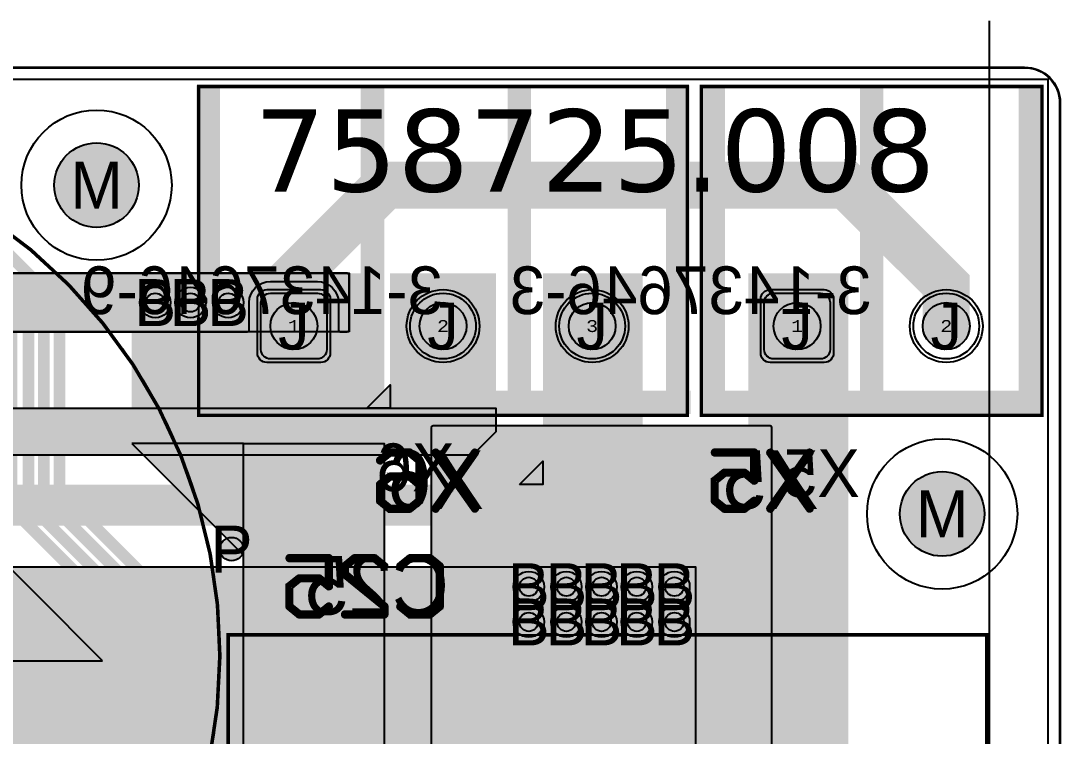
# Model space of a CAD drawing. Extents: x -18 to 179, y -60 to 172.
# Drawn here: x 110.78 to 155.03, y 141.53 to 172 of the extents above; entities that cross this region are included whole.
import ezdxf
from ezdxf.enums import TextEntityAlignment as Align

# ---------------------------------------------------------------- set-up
doc = ezdxf.new("R2010")
doc.units = 0
doc.header["$MEASUREMENT"] = 0
for name, color, linetype in [('ASSEMBLY_OUTLINES_BTM', 191, 'CONTINUOUS'), ('ASSEMBLY_OUTLINES_TOP', 102, 'CONTINUOUS'), ('ASSEMBLY_PART_NUMBERS_BTM', 191, 'CONTINUOUS'), ('ASSEMBLY_REF_DES_BTM', 191, 'CONTINUOUS'), ('BOARD_OUTLINE', 10, 'CONTINUOUS'), ('DRILL_DRAWING', 21, 'CONTINUOUS'), ('ETCHED_TEXT_LAYER_TOP', 150, 'CONTINUOUS'), ('GENERATED_SILKSCREEN_BTM', 255, 'CONTINUOUS'), ('MANUFACTURING_OUTLINES', 10, 'CONTINUOUS'), ('MOUNTING_HOLE_PADS_LAYER14', 150, 'CONTINUOUS'), ('MOUNTING_HOLE_PADS_LAYER15', 230, 'CONTINUOUS'), ('MOUNTING_HOLES_LAYER_BOT17', 42, 'CONTINUOUS'), ('MOUNTING_HOLES_LAYER_TOP', 42, 'CONTINUOUS'), ('PART_HOLES_LAYER_BOTTOM', 30, 'CONTINUOUS'), ('PART_HOLES_LAYER_TOP', 30, 'CONTINUOUS'), ('PART_PADS_LAYER_BOTTOM', 230, 'CONTINUOUS'), ('PART_PADS_LAYER_TOP', 150, 'CONTINUOUS'), ('PIN_NUMBERS_BTM', 8, 'CONTINUOUS'), ('PIN_NUMBERS_TOP', 8, 'CONTINUOUS'), ('PLACEMENT_OUTLINES_BTM', 222, 'CONTINUOUS'), ('PLANE_DATA_LAYER_BOTTOM', 230, 'CONTINUOUS'), ('PLANE_DATA_LAYER_TOP', 150, 'CONTINUOUS'), ('PLANE_SHAPES_LAYER_BOTTOM', 230, 'CONTINUOUS'), ('PLANE_SHAPES_LAYER_TOP', 150, 'CONTINUOUS'), ('ROUTE_BORDER', 151, 'CONTINUOUS'), ('SILKSCREEN_OUTLINES_BTM', 211, 'CONTINUOUS'), ('SILKSCREEN_REF_DES_BTM', 211, 'CONTINUOUS'), ('SOLDERMASK_PADS_BTM', 102, 'CONTINUOUS'), ('SOLDERMASK_PADS_TOP', 102, 'CONTINUOUS'), ('TRACES_LAYER_BOTTOM', 230, 'CONTINUOUS'), ('VIA_HOLES_LAYER_BOTTOM', 30, 'CONTINUOUS'), ('VIA_HOLES_LAYER_TOP', 30, 'CONTINUOUS'), ('VIA_PADS_LAYER_BOTTOM', 230, 'CONTINUOUS'), ('VIA_PADS_LAYER_TOP', 150, 'CONTINUOUS')]:
    doc.layers.add(name, color=color, linetype=linetype)
doc.styles.add('COURIER_NEW', font='COUR.TTF')
doc.styles.add('VERDANA', font='verdana.TTF')
doc.styles.add('VERIBEST_GERBER_0', font='txt')

msp = doc.modelspace()

# ---------------------------------------------------------------- hatches: boundary and pattern name
at = {"layer": 'MOUNTING_HOLES_LAYER_BOT17'}
h = msp.add_hatch(color=256, dxfattribs=at)
edge = h.paths.add_edge_path()
edge.add_arc((114, 165), 1.8, 0, 360)
h = msp.add_hatch(color=256, dxfattribs=at)
edge = h.paths.add_edge_path()
edge.add_arc((150, 151), 1.8, 0, 360)
h = msp.add_hatch(color=256, dxfattribs=at)
edge = h.paths.add_edge_path()
edge.add_arc((119.75, 149.5), 0.5, 0, 360)
at = {"layer": 'MOUNTING_HOLES_LAYER_TOP'}
h = msp.add_hatch(color=256, dxfattribs=at)
edge = h.paths.add_edge_path()
edge.add_arc((114, 165), 1.8, 0, 360)
h = msp.add_hatch(color=256, dxfattribs=at)
edge = h.paths.add_edge_path()
edge.add_arc((150, 151), 1.8, 0, 360)
h = msp.add_hatch(color=256, dxfattribs=at)
edge = h.paths.add_edge_path()
edge.add_arc((119.75, 149.5), 0.5, 0, 360)
at = {"layer": 'PART_HOLES_LAYER_BOTTOM'}
h = msp.add_hatch(color=256, dxfattribs=at)
edge = h.paths.add_edge_path()
edge.add_arc((122.4, 159), 1, 0, 360)
h = msp.add_hatch(color=256, dxfattribs=at)
edge = h.paths.add_edge_path()
edge.add_arc((128.75, 159), 1, 0, 360)
h = msp.add_hatch(color=256, dxfattribs=at)
edge = h.paths.add_edge_path()
edge.add_arc((135.1, 159), 1, 0, 360)
h = msp.add_hatch(color=256, dxfattribs=at)
edge = h.paths.add_edge_path()
edge.add_arc((143.825, 159), 1, 0, 360)
h = msp.add_hatch(color=256, dxfattribs=at)
edge = h.paths.add_edge_path()
edge.add_arc((150.175, 159), 1, 0, 360)
at = {"layer": 'PART_HOLES_LAYER_TOP'}
h = msp.add_hatch(color=256, dxfattribs=at)
edge = h.paths.add_edge_path()
edge.add_arc((122.4, 159), 1, 0, 360)
h = msp.add_hatch(color=256, dxfattribs=at)
edge = h.paths.add_edge_path()
edge.add_arc((128.75, 159), 1, 0, 360)
h = msp.add_hatch(color=256, dxfattribs=at)
edge = h.paths.add_edge_path()
edge.add_arc((135.1, 159), 1, 0, 360)
h = msp.add_hatch(color=256, dxfattribs=at)
edge = h.paths.add_edge_path()
edge.add_arc((143.825, 159), 1, 0, 360)
h = msp.add_hatch(color=256, dxfattribs=at)
edge = h.paths.add_edge_path()
edge.add_arc((150.175, 159), 1, 0, 360)
at = {"layer": 'PLANE_DATA_LAYER_BOTTOM'}
h = msp.add_hatch(color=256, dxfattribs=at)
h.paths.add_polyline_path([(114.250002, 144.718436), (114.25, 122.5762, -0.414213562), (114.1738, 122.5), (113.000004, 122.5, 0.207684346), (112.999998, 122.499998), (112.000002, 121.500002), (112, 121.499996), (112, 120.500004), (112.000003, 120.499999), (112.999998, 119.500002, 0.207684346), (113.000004, 119.5), (114.1738, 119.5, -0.414213562), (114.25, 119.4238), (114.25, 113.0762, -0.414213562), (114.1738, 113), (108.53156, 113.000002, -0.198913366), (108.477678, 113.02232), (108.02232, 113.477678, -0.198909956), (108.000002, 113.531559), (108.000002, 113.53156), (108, 127.749996), (107.999997, 127.750001), (105.750002, 129.999998, 0.207684346), (105.749996, 130), (83.8262, 130, -0.414213562), (83.75, 130.0762), (83.75, 161.499996), (83.749997, 161.500001), (82.000002, 163.249998, 0.207684346), (81.999996, 163.25), (70.500004, 163.25, 0.207684346), (70.499998, 163.249998), (64.250002, 157.000002), (64.25, 156.999996), (64.25, 119.5762, -0.414213562), (64.1738, 119.5), (47.3262, 119.5, -0.414213562), (47.25, 119.5762), (47.25, 138.6738, -0.414213562), (47.3262, 138.75), (54.499996, 138.75, 0.207684346), (54.500002, 138.750002), (57.499998, 141.749998), (57.5, 141.750004), (57.5, 147.749996), (57.499997, 147.750001), (54.000002, 151.249998, 0.207684346), (53.999996, 151.25), (47.0762, 151.25, -0.414213562), (47, 151.3262), (47, 163.6738, -0.414213562), (47.0762, 163.75), (62.499996, 163.75, 0.207684346), (62.500002, 163.750002), (64.227679, 165.477682, -0.198913366), (64.281561, 165.5), (101.968438, 165.5, -0.198913366), (102.02232, 165.477682), (108.47768, 159.022322, -0.198909956), (108.499998, 158.968441), (108.499998, 158.96844), (108.5, 150.500004), (108.500003, 150.499999), (114.227684, 144.772318, -0.198909956), (114.250002, 144.718437)], flags=0)
h.paths.add_polyline_path([(102.999998, 142.499998), (103, 142.500004), (103, 148.499996), (102.999997, 148.500001), (100.250002, 151.249998, 0.207684346), (100.249996, 151.25), (94.000004, 151.25, 0.207684346), (93.999998, 151.249998), (91.000002, 148.250002), (91, 148.249996), (91, 142.250004), (91.000003, 142.249999), (93.749998, 139.500002, 0.207684346), (93.750004, 139.5), (99.999996, 139.5, 0.207684346), (100.000002, 139.500002)], flags=0)
h = msp.add_hatch(color=256, dxfattribs=at)
h.paths.add_polyline_path([(126.25, 115.3262, -0.414213562), (126.1738, 115.25), (121.78156, 115.250002, -0.198913366), (121.727678, 115.27232), (120.27232, 116.727678, -0.198909956), (120.250002, 116.781559), (120.250002, 116.78156), (120.25, 148.591045, -0.256888732), (120.285402, 148.655403, 0.991599377), (119.228922, 150.353509, -0.346304309), (119.135334, 150.364664), (115.52232, 153.977678, -0.198909956), (115.500002, 154.031559), (115.500002, 154.03156), (115.5, 161.1738, -0.414213562), (115.5762, 161.25), (126.1738, 161.25, -0.414213562), (126.25, 161.1738)], flags=0)
h.paths.add_polyline_path([(123.4, 157.1, 0.414213562), (124.3, 158), (124.3, 160, 0.414213562), (123.4, 160.9), (121.4, 160.9, 0.414213562), (120.5, 160), (120.5, 158, 0.414213562), (121.4, 157.1)], flags=0)
h.paths.add_polyline_path([(123.31043, 116.586258, 0.716399399), (126, 117.499999), (126, 117.500001, 0.716399399), (123.31043, 118.413742, -0.492832038), (123.18957, 118.413742, 0.716399399), (120.5, 117.500001), (120.5, 117.499999, 0.716399399), (123.18957, 116.586258, -0.492832038)], flags=0)
h.paths.add_polyline_path([(123.31043, 135.836258, 0.716399399), (126, 136.749999), (126, 136.750001, 0.716399399), (123.31043, 137.663742, -0.492832038), (123.18957, 137.663742, 0.716399399), (120.5, 136.750001), (120.5, 136.749999, 0.716399399), (123.18957, 135.836258, -0.492832038)], flags=0)
for points in [[(122.4, 160), (122.4, 160.9762)], [(121.4, 159), (120.4238, 159)], [(123.4, 159), (124.3762, 159)], [(122.4, 158), (122.4, 157.0238)]]:
    msp.add_hatch(color=256, dxfattribs=at).paths.add_polyline_path(points, is_closed=False, flags=0)
msp.add_hatch(color=256, dxfattribs=at).paths.add_polyline_path([(142.75, 154.6738, 0.414213562), (142.6738, 154.75), (128.3262, 154.75, 0.414213562), (128.25, 154.6738), (128.250002, 107.53156), (128.250002, 107.531559, 0.198909956), (128.27232, 107.477678), (141.727678, 94.02232, 0.198913366), (141.78156, 94.000002), (142.6738, 94, 0.414213562), (142.75, 94.0762)], flags=0)
at = {"layer": 'PLANE_DATA_LAYER_TOP'}
h = msp.add_hatch(color=256, dxfattribs=at)
h.paths.add_polyline_path([(137.25, 150.5762, -0.414213562), (137.1738, 150.5), (74.750004, 150.5, 0.207684346), (74.749998, 150.499998), (72.500002, 148.250002), (72.5, 148.249996), (72.499998, 131.78156), (72.499998, 131.781559, -0.198909956), (72.47768, 131.727678), (71.772322, 131.02232, -0.198913366), (71.71844, 131.000002), (48.750004, 131, 0.207684346), (48.749998, 130.999998), (46.750002, 129.000002), (46.75, 128.999996), (46.749998, 122.531561), (46.749998, 122.53156, -0.198909956), (46.72768, 122.477679), (45.022322, 120.77232, -0.198913366), (44.96844, 120.750002), (33.750004, 120.75, 0.207684346), (33.749998, 120.749998), (23.522321, 110.522318, -0.198913366), (23.468439, 110.5), (23.195727, 110.5, -0.420555122), (23.119545, 110.577846, 0.005400729), (23.12, 110.619968), (23.12, 110.62, 1), (19.22, 110.62), (19.22, 110.61997, 0.005400729), (19.220455, 110.577848, -0.420593724), (19.144273, 110.500002), (18.28156, 110.500002, -0.198913366), (18.227678, 110.52232), (15.52232, 113.227678, -0.198909956), (15.500002, 113.281559), (15.500002, 116.468441, -0.198909956), (15.52232, 116.522322), (15.727678, 116.72768, -0.198913366), (15.78156, 116.749998), (24.499996, 116.75, 0.207684346), (24.500002, 116.750002), (32.477679, 124.727682, -0.198913366), (32.531561, 124.75), (42.499996, 124.75, 0.207684346), (42.500002, 124.750002), (43.499998, 125.749998), (43.5, 125.750004), (43.500002, 132.46844), (43.500002, 132.468441, -0.198909956), (43.52232, 132.522322), (44.977678, 133.97768, -0.198913366), (45.03156, 133.999998), (66.499996, 134, 0.207684346), (66.500002, 134.000002), (68.749998, 136.249998), (68.75, 136.250004), (68.75, 152.1738, -0.414213562), (68.8262, 152.25), (131.999996, 152.25, 0.207684346), (132.000002, 152.250002), (132.999998, 153.249998), (133, 153.250004), (133, 161.1738, -0.414213562), (133.0762, 161.25), (137.1738, 161.25, -0.414213562), (137.25, 161.1738)], flags=0)
h.paths.add_polyline_path([(15.7, 115, -1), (18.8, 115, -1)], flags=0)
h.paths.add_polyline_path([(69.75, 132.54, -1), (72.25, 132.54, -1)], flags=0)
h.paths.add_polyline_path([(133.2, 159, -1), (137, 159, -1)], flags=0)
h = msp.add_hatch(color=256, dxfattribs=at)
h.paths.add_polyline_path([(131, 161.1738), (130.999998, 154.53156), (130.999998, 154.531559, -0.198909956), (130.97768, 154.477678), (130.022322, 153.52232, -0.198913366), (129.96844, 153.500002), (68.8262, 153.5, -0.414213562), (68.75, 153.5762), (68.750002, 158.21844), (68.750002, 158.218441, -0.198909956), (68.77232, 158.272322), (69.477678, 158.97768, -0.198913366), (69.53156, 158.999998), (69.75, 158.999998), (73.6738, 159, -0.414213562), (73.75, 158.9238), (73.75, 157.250004), (73.750003, 157.249999), (75.499998, 155.500002, 0.207684346), (75.500004, 155.5), (125.499996, 155.5, 0.207684346), (125.500002, 155.500002), (126.499998, 156.499998), (126.5, 156.500004), (126.5, 161.1738, -0.414213562), (126.5762, 161.25), (130.9238, 161.25, -0.414213562)], flags=0)
h.paths.add_polyline_path([(69.75, 157.46, -1), (72.25, 157.46, -1)], flags=0)
h.paths.add_polyline_path([(126.85, 159, -1), (130.65, 159, -1)], flags=0)
msp.add_hatch(color=256, dxfattribs=at).paths.add_polyline_path([(124.75, 161.1738, 0.414213562), (124.6738, 161.25), (77.03156, 161.249998, 0.198913366), (76.977678, 161.22768), (75.02232, 159.272322, 0.198909956), (75.000002, 159.218441), (75.000002, 159.21844), (75.000002, 157.78156), (75.000002, 157.781559, 0.198909956), (75.02232, 157.727678), (75.370179, 157.379819, 0.668181994), (75.500261, 157.4337), (75.500261, 157.433701, 0.004960215), (75.500246, 157.435213, -0.004957966), (75.5, 157.460001, -0.9999996), (78, 157.46, -0.073531548), (77.946511, 157.098252, 0.073531321), (77.94325, 157.0762, 0.414213562), (78.01945, 157), (78.218439, 157, 0.198913366), (78.272321, 157.022318), (79.999998, 158.749998, -0.207684346), (80.000004, 158.75), (120.4238, 158.75, 0.414213562), (120.5, 158.8262), (120.5, 160, -0.414213562), (121.4, 160.9), (123.4, 160.9, -0.414213562), (124.3, 160), (124.3, 158.8262, 0.414213562), (124.3762, 158.75), (124.6738, 158.75, 0.414213562), (124.75, 158.8262)], flags=0)
h = msp.add_hatch(color=256, dxfattribs=at)
h.paths.add_polyline_path([(146.000002, 140.281564, -0.198909956), (145.977684, 140.227683), (144.750002, 139.000002), (144.75, 138.999996), (144.750002, 123.531565), (144.750002, 123.531564, -0.198909956), (144.727684, 123.477683), (142.772322, 121.52232, -0.198913366), (142.71844, 121.500002), (121.750004, 121.5, 0.207684346), (121.749998, 121.499998), (119.750002, 119.500002), (119.75, 119.499996), (119.75, 116.750004), (119.750003, 116.749999), (122.72768, 113.772322, -0.198909956), (122.749998, 113.718441), (122.749998, 113.71844), (122.75, 106.500004), (122.750003, 106.499999), (126.227684, 103.022318, -0.198909956), (126.250002, 102.968437), (126.250002, 102.968436), (126.249998, 77.78156), (126.249998, 77.781559, -0.198909956), (126.22768, 77.727678), (125.522322, 77.02232, -0.198913366), (125.46844, 77.000002), (120.28156, 77.000002, -0.198913366), (120.227678, 77.02232), (119.52232, 77.727678, -0.198909956), (119.500002, 77.781559), (119.500002, 77.78156), (119.5, 96.499996), (119.499997, 96.500001), (116.750002, 99.249998, 0.207684346), (116.749996, 99.25), (108.000004, 99.25, 0.207684346), (107.999998, 99.249998), (105.500002, 96.750002), (105.5, 96.749996), (105.499998, 94.03156), (105.499998, 94.031559, -0.198909956), (105.47768, 93.977678), (105.272322, 93.77232, -0.198913366), (105.21844, 93.750002), (101.28156, 93.750002, -0.198913366), (101.227678, 93.77232), (101.02232, 93.977678, -0.198909956), (101.000002, 94.031559), (101.000002, 94.03156), (101, 96.749996), (100.999997, 96.750001), (98.500002, 99.249998, 0.207684346), (98.499996, 99.25), (94.000004, 99.25, 0.207684346), (93.999998, 99.249998), (91.750002, 97.000002), (91.75, 96.999996), (91.749998, 94.03156), (91.749998, 94.031559, -0.198909956), (91.72768, 93.977678), (91.522322, 93.77232, -0.198913366), (91.46844, 93.750002), (88.03156, 93.750002, -0.198913366), (87.977678, 93.77232), (87.77232, 93.977678, -0.198909956), (87.750002, 94.031559), (87.750002, 94.03156), (87.750001, 100.329648, -0.669857772), (87.880332, 100.383279, 0.200116214), (88.2, 100.25), (90.1, 100.25, 0.414213562), (90.55, 100.7), (90.55, 102.8, 0.059444266), (90.537368, 102.905872, -0.059444601), (90.535229, 102.9238, -0.414213562), (90.611429, 103), (102.8238, 103, -0.414213562), (102.9, 102.9238), (102.9, 101.75, 0.414213562), (103.35, 101.3), (105.65, 101.3, 0.414213562), (106.1, 101.75), (106.1, 102.9238, -0.414213562), (106.1762, 103), (117.249996, 103, 0.207684346), (117.250002, 103.000002), (120.749998, 106.499998), (120.75, 106.500004), (120.75, 110.999996), (120.749997, 111.000001), (119.500002, 112.249998, 0.207684346), (119.499996, 112.25), (118.8002, 112.25, -0.953329659), (118.79293, 112.402052, 0.386497966), (119.2, 112.85), (119.2, 115.15, 0.414213562), (118.75, 115.6), (117.826201, 115.6, -0.414213562), (117.750001, 115.6762), (117.750002, 122.21844), (117.750002, 122.218441, -0.198909956), (117.77232, 122.272322), (118.977678, 123.47768, -0.198913366), (119.03156, 123.499998), (138.499996, 123.5, 0.207684346), (138.500002, 123.500002), (141.749998, 126.749998), (141.75, 126.750004), (141.75, 161.1738, -0.414213562), (141.8262, 161.25), (145.9238, 161.25, -0.414213562), (146, 161.1738), (146.000002, 140.281565)], flags=0)
h.paths.add_polyline_path([(87.95, 95.75, -1), (91.55, 95.75, -1)], flags=0)
h.paths.add_polyline_path([(101.49, 95.75, -1), (105.09, 95.75, -1)], flags=0)
h.paths.add_polyline_path([(114.75, 100.325, 0.414213562), (115.1, 100.675), (115.1, 101.375, 0.414213562), (114.75, 101.725), (113.75, 101.725, 0.414213562), (113.4, 101.375), (113.4, 100.675, 0.414213562), (113.75, 100.325)], flags=0)
h.paths.add_polyline_path([(123.31043, 78.086258, 0.716399399), (126, 78.999999), (126, 79.000001, 0.716399399), (123.31043, 79.913742, -0.492832038), (123.18957, 79.913742, 0.716399399), (120.5, 79.000001), (120.5, 78.999999, 0.716399399), (123.18957, 78.086258, -0.492832038)], flags=0)
h.paths.add_polyline_path([(123.31043, 97.336258, 0.716399399), (126, 98.249999), (126, 98.250001, 0.716399399), (123.31043, 99.163742, -0.492832038), (123.18957, 99.163742, 0.716399399), (120.5, 98.250001), (120.5, 98.249999, 0.716399399), (123.18957, 97.336258, -0.492832038)], flags=0)
h.paths.add_polyline_path([(144.825, 157.1, 0.414213562), (145.725, 158), (145.725, 160, 0.414213562), (144.825, 160.9), (142.825, 160.9, 0.414213562), (141.925, 160), (141.925, 158, 0.414213562), (142.825, 157.1)], flags=0)
for points in [[(122.4, 160), (122.4, 160.9762)], [(128.75, 159), (128.75, 160.9762)], [(142.825, 160), (142.134722, 160.690278)], [(144.825, 160), (145.515278, 160.690278)], [(135.1, 159), (133.702616, 160.397384)], [(135.1, 159), (136.497384, 160.397384)], [(123.4, 159.5), (124.3762, 159.5)], [(121.4, 159), (120.4238, 159)], [(128.75, 159), (126.7738, 159)], [(128.75, 159), (130.7262, 159)], [(128.75, 159), (128.75, 157.0238)], [(135.1, 159), (133.702616, 157.602616)], [(135.1, 159), (136.497384, 157.602616)], [(142.825, 158), (142.134722, 157.309722)], [(144.825, 158), (145.515278, 157.309722)]]:
    msp.add_hatch(color=256, dxfattribs=at).paths.add_polyline_path(points, is_closed=False, flags=0)
h = msp.add_hatch(color=256, dxfattribs=at)
h.paths.add_polyline_path([(139.5, 148.6738), (139.499998, 126.53156), (139.499998, 126.531559, -0.198909956), (139.47768, 126.477678), (138.022322, 125.02232, -0.198913366), (137.96844, 125.000002), (114.428911, 125, -0.796955112), (114.395762, 125.144812, 0.287751527), (114.65, 125.55), (114.65, 126.75, 0.414213562), (114.2, 127.2), (112.8, 127.2, 0.414213562), (112.35, 126.75), (112.35, 125.55, 0.287751527), (112.604238, 125.144812, -0.796955112), (112.571089, 125), (112.250004, 125, 0.207684346), (112.249998, 124.999998), (111.500002, 124.250002), (111.5, 124.249996), (111.5, 119.750004), (111.500003, 119.749999), (112.999998, 118.250002, 0.207684346), (113.000004, 118.25), (116.1738, 118.25, -0.414213562), (116.25, 118.1738), (116.25, 115.626235, -0.549588453), (116.141391, 115.557271, 0.11027068), (115.95, 115.6), (114.75, 115.6, 0.414213562), (114.3, 115.15), (114.3, 112.850002, 0.011312125), (114.300461, 112.829648, -0.011312804), (114.300539, 112.826201), (114.300539, 112.8262, -0.414213562), (114.224339, 112.75), (107.5762, 112.75, -0.414213562), (107.5, 112.8262), (107.5, 125.999996), (107.499997, 126.000001), (102.000002, 131.499998, 0.207684346), (101.999996, 131.5), (79.3262, 131.5, -0.414213562), (79.25, 131.5762), (79.25, 133.749996), (79.249997, 133.750001), (77.750002, 135.249998, 0.207684346), (77.749996, 135.25), (74.5762, 135.25, -0.414213562), (74.5, 135.3262), (74.500002, 147.21844), (74.500002, 147.218441, -0.198909956), (74.52232, 147.272322), (75.977678, 148.72768, -0.198913366), (76.03156, 148.749998), (90.6738, 148.75, -0.414213562), (90.75, 148.6738), (90.75, 141.500004), (90.750003, 141.499999), (93.499998, 138.750002, 0.207684346), (93.500004, 138.75), (99.999996, 138.75, 0.207684346), (100.000002, 138.750002), (102.749998, 141.499998), (102.75, 141.500004), (102.75, 148.6738, -0.414213562), (102.8262, 148.75), (119.060362, 148.75, -0.175663176), (119.109192, 148.732299, 0.362509299), (120.390808, 148.732299, -0.175663176), (120.439638, 148.75), (139.4238, 148.75, -0.414213562)], flags=0)
h.paths.add_polyline_path([(127.249998, 135.499998), (127.25, 135.500004), (127.25, 137.999996), (127.249997, 138.000001), (125.750002, 139.499998, 0.207684346), (125.749996, 139.5), (121.000004, 139.5, 0.207684346), (120.999998, 139.499998), (119.500002, 138.000002), (119.5, 137.999996), (119.5, 135.250004), (119.500003, 135.249999), (120.749998, 134.000002, 0.207684346), (120.750004, 134), (125.749996, 134, 0.207684346), (125.750002, 134.000002)], flags=0)
at = {"layer": 'PLANE_SHAPES_LAYER_BOTTOM'}
for points in [[(115.5, 154), (120.25, 149.25), (120.25, 154)], [(126.25, 115.25), (121.75, 115.25), (120.25, 116.75), (120.25, 154), (126.25, 154)], [(114.25, 144.75), (108.5, 150.5), (108.5, 144.75)]]:
    msp.add_hatch(color=256, dxfattribs=at).paths.add_polyline_path(points, flags=0)
at = {"layer": 'PLANE_SHAPES_LAYER_TOP'}
for points in [[(124.75, 158.75), (75, 158.75), (75, 159.25), (77, 161.25), (124.75, 161.25)], [(125.5, 155.5), (126.5, 156.5), (126.5, 155.5)], [(131, 154.5), (130, 153.5), (73.75, 153.5), (73.75, 155.5), (131, 155.5)], [(132, 152.25), (133, 153.25), (133, 152.25)], [(139.5, 134), (127.25, 134), (127.25, 139.5), (119.5, 139.5), (119.5, 134), (79.25, 134), (79.25, 135.25), (74.5, 135.25), (74.5, 147.25), (76, 148.75), (90.75, 148.75), (90.75, 138.75), (102.75, 138.75), (102.75, 148.75), (139.5, 148.75)]]:
    msp.add_hatch(color=256, dxfattribs=at).paths.add_polyline_path(points, flags=0)
at = {"layer": 'VIA_HOLES_LAYER_BOTTOM'}
h = msp.add_hatch(color=256, dxfattribs=at)
edge = h.paths.add_edge_path()
edge.add_arc((116.5, 160), 0.4, 0, 360)
h = msp.add_hatch(color=256, dxfattribs=at)
edge = h.paths.add_edge_path()
edge.add_arc((118, 160), 0.4, 0, 360)
h = msp.add_hatch(color=256, dxfattribs=at)
edge = h.paths.add_edge_path()
edge.add_arc((119.6, 160), 0.4, 0, 360)
h = msp.add_hatch(color=256, dxfattribs=at)
edge = h.paths.add_edge_path()
edge.add_arc((132.4, 147.9), 0.4, 0, 360)
h = msp.add_hatch(color=256, dxfattribs=at)
edge = h.paths.add_edge_path()
edge.add_arc((134, 147.9), 0.4, 0, 360)
h = msp.add_hatch(color=256, dxfattribs=at)
edge = h.paths.add_edge_path()
edge.add_arc((135.5, 147.9), 0.4, 0, 360)
h = msp.add_hatch(color=256, dxfattribs=at)
edge = h.paths.add_edge_path()
edge.add_arc((137, 147.9), 0.4, 0, 360)
h = msp.add_hatch(color=256, dxfattribs=at)
edge = h.paths.add_edge_path()
edge.add_arc((138.6, 147.9), 0.4, 0, 360)
h = msp.add_hatch(color=256, dxfattribs=at)
edge = h.paths.add_edge_path()
edge.add_arc((132.4, 146.4), 0.4, 0, 360)
h = msp.add_hatch(color=256, dxfattribs=at)
edge = h.paths.add_edge_path()
edge.add_arc((134, 146.4), 0.4, 0, 360)
h = msp.add_hatch(color=256, dxfattribs=at)
edge = h.paths.add_edge_path()
edge.add_arc((135.5, 146.4), 0.4, 0, 360)
h = msp.add_hatch(color=256, dxfattribs=at)
edge = h.paths.add_edge_path()
edge.add_arc((137, 146.4), 0.4, 0, 360)
h = msp.add_hatch(color=256, dxfattribs=at)
edge = h.paths.add_edge_path()
edge.add_arc((138.6, 146.4), 0.4, 0, 360)
at = {"layer": 'VIA_HOLES_LAYER_TOP'}
h = msp.add_hatch(color=256, dxfattribs=at)
edge = h.paths.add_edge_path()
edge.add_arc((116.5, 160), 0.4, 0, 360)
h = msp.add_hatch(color=256, dxfattribs=at)
edge = h.paths.add_edge_path()
edge.add_arc((118, 160), 0.4, 0, 360)
h = msp.add_hatch(color=256, dxfattribs=at)
edge = h.paths.add_edge_path()
edge.add_arc((119.6, 160), 0.4, 0, 360)
h = msp.add_hatch(color=256, dxfattribs=at)
edge = h.paths.add_edge_path()
edge.add_arc((132.4, 147.9), 0.4, 0, 360)
h = msp.add_hatch(color=256, dxfattribs=at)
edge = h.paths.add_edge_path()
edge.add_arc((134, 147.9), 0.4, 0, 360)
h = msp.add_hatch(color=256, dxfattribs=at)
edge = h.paths.add_edge_path()
edge.add_arc((135.5, 147.9), 0.4, 0, 360)
h = msp.add_hatch(color=256, dxfattribs=at)
edge = h.paths.add_edge_path()
edge.add_arc((137, 147.9), 0.4, 0, 360)
h = msp.add_hatch(color=256, dxfattribs=at)
edge = h.paths.add_edge_path()
edge.add_arc((138.6, 147.9), 0.4, 0, 360)
h = msp.add_hatch(color=256, dxfattribs=at)
edge = h.paths.add_edge_path()
edge.add_arc((132.4, 146.4), 0.4, 0, 360)
h = msp.add_hatch(color=256, dxfattribs=at)
edge = h.paths.add_edge_path()
edge.add_arc((134, 146.4), 0.4, 0, 360)
h = msp.add_hatch(color=256, dxfattribs=at)
edge = h.paths.add_edge_path()
edge.add_arc((135.5, 146.4), 0.4, 0, 360)
h = msp.add_hatch(color=256, dxfattribs=at)
edge = h.paths.add_edge_path()
edge.add_arc((137, 146.4), 0.4, 0, 360)
h = msp.add_hatch(color=256, dxfattribs=at)
edge = h.paths.add_edge_path()
edge.add_arc((138.6, 146.4), 0.4, 0, 360)

# ---------------------------------------------------------------- linework, layer by layer
at = {"layer": 'ASSEMBLY_OUTLINES_BTM'}
for points in [[(118.35, 155.2), (118.35, 169.2), (139.15, 169.2), (139.15, 155.2)], [(139.75, 155.2), (139.75, 169.2), (154.25, 169.2), (154.25, 155.2)], [(119.6, 127.65), (119.6, 145.85), (151.9, 145.85), (151.9, 127.65)]]:
    msp.add_lwpolyline(points, close=True, dxfattribs=at)
msp.add_circle((96.75, 145), 22.5, dxfattribs=at)
for points in [[(118.25, 155.25), (119.25, 155.25), (118.25, 169.25), (119.25, 169.25)], [(125.25, 155.25), (126.25, 155.25), (125.25, 169.25), (126.25, 169.25)], [(131.5, 155.25), (132.5, 155.25), (131.5, 169.25), (132.5, 169.25)], [(138.25, 155.25), (139.25, 155.25), (138.25, 169.25), (139.25, 169.25)], [(139.75, 155.25), (140.75, 155.25), (139.75, 169.25), (140.75, 169.25)], [(146.5, 155.25), (147.5, 155.25), (146.5, 169.25), (147.5, 169.25)], [(153.25, 155.25), (154.25, 155.25), (153.25, 169.25), (154.25, 169.25)], [(118.5, 155.25), (139.3, 155.25), (118.5, 156.25), (139.3, 156.25)], [(139.75, 155.25), (154.25, 155.25), (139.75, 156.25), (154.25, 156.25)]]:
    msp.add_solid(points, dxfattribs=at)
at = {"layer": 'ASSEMBLY_OUTLINES_TOP'}
msp.add_lwpolyline([(152, 172), (152, -8)], dxfattribs=at)
at = {"layer": 'BOARD_OUTLINE'}
msp.add_lwpolyline([(0, 1.5), (0, 168.5, -0.414213562), (1.5, 170), (153.5, 170, -0.414213562), (155, 168.5), (155, 1.5, -0.414213562), (153.5, 0), (1.5, 0, -0.414213562)], format="xyb", close=True, dxfattribs=at)
at = {"layer": 'GENERATED_SILKSCREEN_BTM', "const_width": 0.15}
for points in [[(139.150005, 155.2, -0.414213562), (139.15, 155.199995), (118.35, 155.199995, -0.414213562), (118.349995, 155.2), (118.349995, 159.365076, 0.000004021), (118.350005, 159.365082), (118.350005, 155.200005), (139.149995, 155.200005), (139.149995, 169.199995), (118.350005, 169.199995), (118.350005, 160.634918, 0.000004021), (118.349995, 160.634924), (118.349995, 169.2, -0.414213562), (118.35, 169.200005), (139.15, 169.200005, -0.414213562), (139.150005, 169.2), (139.150005, 155.2)], [(119.250005, 145, -0.301696762), (105.485907, 124.265147, 0.000004483), (105.485912, 124.265159, 1.199961182), (81.227729, 161.288305, 0.000003714), (81.227719, 161.288309, -0.659507056), (119.250005, 145)], [(151.900005, 127.65, -0.414213562), (151.9, 127.649995), (119.6, 127.649995, -0.414213562), (119.599995, 127.65), (119.599995, 145.85, -0.414213562), (119.6, 145.850005), (131.927633, 145.850005, 0.000005386), (131.927645, 145.849995), (119.600005, 145.849995), (119.600005, 127.650005), (151.899995, 127.650005), (151.899995, 145.849995), (139.072355, 145.849995, 0.000005386), (139.072367, 145.850005), (151.9, 145.850005, -0.414213562), (151.900005, 145.85), (151.900005, 127.65)], [(133.527645, 145.849995), (132.872355, 145.849995, 0.000005386), (132.872367, 145.850005), (133.527633, 145.850005, 0.000005386), (133.527645, 145.849995)], [(135.027645, 145.849995), (134.472355, 145.849995, 0.000005386), (134.472367, 145.850005), (135.027633, 145.850005, 0.000005386), (135.027645, 145.849995)], [(136.527645, 145.849995), (135.972355, 145.849995, 0.000005386), (135.972367, 145.850005), (136.527633, 145.850005, 0.000005386), (136.527645, 145.849995)], [(138.127645, 145.849995), (137.472355, 145.849995, 0.000005386), (137.472367, 145.850005), (138.127633, 145.850005, 0.000005386), (138.127645, 145.849995)]]:
    msp.add_lwpolyline(points, format="xyb", dxfattribs=at)
msp.add_lwpolyline([(139.75, 155.2), (139.75, 169.2), (154.25, 169.2), (154.25, 155.2)], close=True, dxfattribs=at)
at = {"layer": 'GENERATED_SILKSCREEN_BTM', "const_width": 0.25}
for points in [[(126.4525, 153.6575), (126.0325, 153.315), (126.0225, 153.3025), (126.0175, 153.2825), (126.02, 153.2675), (126.025, 153.255), (126.0325, 153.245), (126.045, 153.235), (126.0575, 153.2275), (126.07, 153.225), (126.0825, 153.225), (126.0925, 153.2325), (126.5025, 153.565), (127.3125, 153.565), (127.6975, 153.25), (127.6975, 152.3525), (127.3575, 152.63), (127.3475, 152.6325), (127.3425, 152.635), (127.34, 152.635), (127.34, 152.6375), (127.3275, 152.64), (126.485, 152.64), (126.475, 152.6375), (126.475, 152.635), (126.47, 152.635), (126.4625, 152.6325), (126.455, 152.63), (126.0325, 152.29), (126.03, 152.2825), (126.025, 152.28), (126.0225, 152.2775), (126.0225, 152.2725), (126.0175, 152.255), (126.015, 152.2475), (126.015, 151.56), (126.0175, 151.5475), (126.0225, 151.5375), (126.025, 151.5275), (126.0325, 151.52), (126.4525, 151.1775), (126.465, 151.1725), (126.4675, 151.17), (126.475, 151.17), (126.4775, 151.1675), (126.48, 151.1675), (126.485, 151.1675), (127.3275, 151.1675), (127.3375, 151.17), (127.3475, 151.1725), (127.3575, 151.1775), (127.7775, 151.52), (127.785, 151.525), (127.7875, 151.5275), (127.7925, 151.535), (127.7975, 151.5525), (127.8, 151.56), (127.8, 153.275), (127.7975, 153.2875), (127.7925, 153.2975), (127.7875, 153.3025), (127.785, 153.3075), (127.7775, 153.315), (127.3575, 153.6575), (127.3475, 153.66), (127.3425, 153.6625), (127.3375, 153.665), (127.3275, 153.6675), (126.485, 153.6675), (126.475, 153.665), (126.47, 153.6625), (126.4625, 153.66), (126.4525, 153.6575)], [(128.4675, 151.19), (129.27, 152.3275), (130.0725, 151.19), (130.08, 151.18), (130.0875, 151.175), (130.095, 151.1725), (130.1025, 151.1725), (130.12, 151.1775), (130.135, 151.185), (130.1475, 151.1975), (130.1575, 151.2125), (130.16, 151.2325), (130.1525, 151.25), (129.335, 152.4175), (130.1525, 153.585), (130.16, 153.6025), (130.16, 153.62), (130.15, 153.6375), (130.1375, 153.65), (130.12, 153.6575), (130.1025, 153.6625), (130.0875, 153.66), (130.0725, 153.6475), (129.27, 152.5075), (128.4675, 153.6475), (128.455, 153.66), (128.44, 153.6625), (128.4225, 153.6575), (128.405, 153.65), (128.39, 153.6375), (128.3825, 153.62), (128.38, 153.6025), (128.385, 153.585), (129.21, 152.4175), (128.385, 151.25), (128.38, 151.23), (128.3825, 151.2125), (128.39, 151.195), (128.405, 151.1825), (128.4225, 151.1725), (128.4375, 151.17), (128.455, 151.175), (128.4675, 151.19)], [(141.58, 152.8075), (141.59, 152.805), (141.5975, 152.8025), (141.6075, 152.7975), (141.9475, 152.5225), (141.9475, 153.565), (140.315, 153.565), (140.2975, 153.57), (140.2825, 153.58), (140.275, 153.5975), (140.2725, 153.615), (140.275, 153.635), (140.2825, 153.65), (140.2975, 153.6625), (140.315, 153.6675), (142.0025, 153.6675), (142.02, 153.6625), (142.035, 153.65), (142.0475, 153.635), (142.0525, 153.6175), (142.0525, 152.415), (142.05, 152.3975), (142.0425, 152.385), (142.0325, 152.3775), (142.015, 152.3725), (142.005, 152.3675), (141.9925, 152.365), (141.98, 152.3675), (141.97, 152.375), (141.5625, 152.7075), (140.755, 152.7075), (140.365, 152.39), (140.365, 151.585), (140.755, 151.2725), (141.5625, 151.2725), (141.97, 151.6025), (141.9875, 151.61), (142.0025, 151.61), (142.02, 151.6), (142.0325, 151.5875), (142.0425, 151.57), (142.0475, 151.5525), (142.045, 151.5425), (142.0425, 151.535), (142.0375, 151.5275), (142.03, 151.5225), (141.6075, 151.1775), (141.6, 151.1725), (141.59, 151.1725), (141.58, 151.1675), (140.7375, 151.1675), (140.7325, 151.1675), (140.7275, 151.17), (140.725, 151.17), (140.72, 151.1725), (140.715, 151.1725), (140.705, 151.1775), (140.2825, 151.5225), (140.275, 151.53), (140.2725, 151.535), (140.2675, 151.55), (140.265, 151.56), (140.265, 152.415), (140.2675, 152.425), (140.2725, 152.44), (140.2725, 152.445), (140.2775, 152.4475), (140.28, 152.4525), (140.2825, 152.4575), (140.705, 152.7975), (140.7175, 152.8025), (140.7275, 152.805), (140.7375, 152.8075), (141.58, 152.8075)], [(142.7175, 151.19), (143.52, 152.3275), (144.3225, 151.19), (144.33, 151.18), (144.3375, 151.175), (144.345, 151.1725), (144.3525, 151.1725), (144.37, 151.1775), (144.385, 151.185), (144.3975, 151.1975), (144.4075, 151.2125), (144.41, 151.2325), (144.4025, 151.25), (143.585, 152.4175), (144.4025, 153.585), (144.41, 153.6025), (144.41, 153.62), (144.4, 153.6375), (144.3875, 153.65), (144.37, 153.6575), (144.3525, 153.6625), (144.3375, 153.66), (144.3225, 153.6475), (143.52, 152.5075), (142.7175, 153.6475), (142.705, 153.66), (142.69, 153.6625), (142.6725, 153.6575), (142.655, 153.65), (142.64, 153.6375), (142.6325, 153.62), (142.63, 153.6025), (142.635, 153.585), (143.46, 152.4175), (142.635, 151.25), (142.63, 151.23), (142.6325, 151.2125), (142.64, 151.195), (142.655, 151.1825), (142.6725, 151.1725), (142.6875, 151.17), (142.705, 151.175), (142.7175, 151.19)], [(127.6975, 152.2225), (127.6975, 151.585), (127.3125, 151.27), (126.505, 151.27), (126.115, 151.585), (126.115, 152.2225), (126.505, 152.54), (127.3125, 152.54), (127.6975, 152.2225)], [(123.47375, 148.3075), (123.48375, 148.305), (123.49125, 148.3025), (123.50125, 148.2975), (123.84125, 148.0225), (123.84125, 149.065), (122.20875, 149.065), (122.19125, 149.07), (122.17625, 149.08), (122.16875, 149.0975), (122.16625, 149.115), (122.16875, 149.135), (122.17625, 149.15), (122.19125, 149.1625), (122.20875, 149.1675), (123.89625, 149.1675), (123.91375, 149.1625), (123.92875, 149.15), (123.94125, 149.135), (123.94625, 149.1175), (123.94625, 147.915), (123.94375, 147.8975), (123.93625, 147.885), (123.92625, 147.8775), (123.90875, 147.8725), (123.89875, 147.8675), (123.88625, 147.865), (123.87375, 147.8675), (123.86375, 147.875), (123.45625, 148.2075), (122.64875, 148.2075), (122.25875, 147.89), (122.25875, 147.085), (122.64875, 146.7725), (123.45625, 146.7725), (123.86375, 147.1025), (123.88125, 147.11), (123.89625, 147.11), (123.91375, 147.1), (123.92625, 147.0875), (123.93625, 147.07), (123.94125, 147.0525), (123.93875, 147.0425), (123.93625, 147.035), (123.93125, 147.0275), (123.92375, 147.0225), (123.50125, 146.6775), (123.49375, 146.6725), (123.48375, 146.6725), (123.47375, 146.6675), (122.63125, 146.6675), (122.62625, 146.6675), (122.62125, 146.67), (122.61875, 146.67), (122.61375, 146.6725), (122.60875, 146.6725), (122.59875, 146.6775), (122.17625, 147.0225), (122.16875, 147.03), (122.16625, 147.035), (122.16125, 147.05), (122.15875, 147.06), (122.15875, 147.915), (122.16125, 147.925), (122.16625, 147.94), (122.16625, 147.945), (122.17125, 147.9475), (122.17375, 147.9525), (122.17625, 147.9575), (122.59875, 148.2975), (122.61125, 148.3025), (122.62125, 148.305), (122.63125, 148.3075), (123.47375, 148.3075)], [(124.95875, 149.1575), (124.53875, 148.815), (124.53125, 148.8025), (124.52875, 148.7925), (124.52375, 148.785), (124.52125, 148.775), (124.52125, 148.4325), (124.52375, 148.4225), (124.52875, 148.4075), (124.53125, 148.395), (124.53875, 148.39), (126.20375, 147.0375), (126.20375, 146.77), (124.57125, 146.77), (124.55375, 146.765), (124.53875, 146.755), (124.53125, 146.7375), (124.52875, 146.7175), (124.53125, 146.7), (124.53875, 146.6825), (124.55375, 146.6725), (124.57125, 146.6675), (126.25625, 146.6675), (126.27625, 146.6725), (126.28875, 146.685), (126.30125, 146.6975), (126.30625, 146.7175), (126.30625, 147.06), (126.30375, 147.0675), (126.29875, 147.085), (126.29375, 147.0925), (126.29125, 147.0975), (126.28375, 147.1025), (124.62125, 148.4575), (124.62125, 148.75), (125.01125, 149.065), (125.81875, 149.065), (126.22625, 148.7325), (126.24375, 148.7275), (126.26125, 148.73), (126.27625, 148.7375), (126.28875, 148.7525), (126.29625, 148.7675), (126.29875, 148.785), (126.29625, 148.8025), (126.29125, 148.81), (126.28375, 148.815), (125.86375, 149.1575), (125.85375, 149.16), (125.84875, 149.1625), (125.84375, 149.165), (125.83375, 149.1675), (124.99125, 149.1675), (124.98125, 149.165), (124.97625, 149.1625), (124.96875, 149.16), (124.95875, 149.1575)], [(128.22125, 146.6775), (128.64125, 147.02), (128.65375, 147.0275), (128.65625, 147.0375), (128.66125, 147.0475), (128.66375, 147.06), (128.66375, 148.775), (128.66125, 148.7875), (128.65625, 148.7975), (128.65125, 148.8025), (128.64875, 148.8075), (128.64375, 148.815), (128.22125, 149.1575), (128.21375, 149.16), (128.20625, 149.1625), (128.20375, 149.165), (128.19375, 149.1675), (127.35125, 149.1675), (127.33875, 149.165), (127.33375, 149.1625), (127.32625, 149.16), (127.31875, 149.1575), (126.89625, 148.815), (126.88625, 148.8025), (126.88125, 148.7825), (126.88375, 148.7675), (126.88875, 148.755), (126.89625, 148.745), (126.90875, 148.735), (126.92125, 148.7275), (126.93375, 148.725), (126.94625, 148.725), (126.95625, 148.7325), (127.36875, 149.065), (128.17625, 149.065), (128.56125, 148.75), (128.56125, 147.085), (128.17625, 146.77), (127.36875, 146.77), (126.95625, 147.1025), (126.94625, 147.1075), (126.93375, 147.11), (126.92125, 147.1075), (126.90875, 147.1), (126.89625, 147.09), (126.88875, 147.0775), (126.88375, 147.0625), (126.88125, 147.0475), (126.88625, 147.0325), (126.89625, 147.02), (127.31875, 146.6775), (127.32875, 146.6725), (127.33125, 146.67), (127.33875, 146.67), (127.34125, 146.6675), (127.34375, 146.6675), (127.35125, 146.6675), (128.19375, 146.6675), (128.20375, 146.67), (128.21375, 146.6725), (128.22125, 146.6775)]]:
    msp.add_lwpolyline(points, dxfattribs=at)
at = {"layer": 'MANUFACTURING_OUTLINES'}
msp.add_lwpolyline([(155.0254, 1.5, -0.414213562), (153.5, -0.0254), (1.5, -0.0254, -0.414213562), (-0.0254, 1.5), (-0.0254, 168.5, -0.414213562), (1.5, 170.0254), (153.5, 170.0254, -0.414213562), (155.0254, 168.5)], format="xyb", close=True, dxfattribs=at)
at = {"layer": 'MOUNTING_HOLE_PADS_LAYER14'}
for centre in [(114, 165), (150, 151)]:
    msp.add_circle(centre, 3.2, dxfattribs=at)
at = {"layer": 'MOUNTING_HOLE_PADS_LAYER15'}
for centre in [(114, 165), (150, 151)]:
    msp.add_circle(centre, 3.2, dxfattribs=at)
at = {"layer": 'MOUNTING_HOLES_LAYER_BOT17'}
for centre, radius in [((114, 165), 1.8), ((150, 151), 1.8), ((119.75, 149.5), 0.5)]:
    msp.add_circle(centre, radius, dxfattribs=at)
at = {"layer": 'MOUNTING_HOLES_LAYER_TOP'}
for centre, radius in [((114, 165), 1.8), ((150, 151), 1.8), ((119.75, 149.5), 0.5)]:
    msp.add_circle(centre, radius, dxfattribs=at)
at = {"layer": 'PART_HOLES_LAYER_BOTTOM'}
for centre in [(122.4, 159), (128.75, 159), (135.1, 159), (143.825, 159), (150.175, 159)]:
    msp.add_circle(centre, 1, dxfattribs=at)
at = {"layer": 'PART_HOLES_LAYER_TOP'}
for centre in [(122.4, 159), (128.75, 159), (135.1, 159), (143.825, 159), (150.175, 159)]:
    msp.add_circle(centre, 1, dxfattribs=at)
at = {"layer": 'PART_PADS_LAYER_BOTTOM'}
for points in [[(121, 160, -0.414213562), (121.4, 160.4), (123.4, 160.4, -0.414213562), (123.8, 160), (123.8, 158, -0.414213562), (123.4, 157.6), (121.4, 157.6, -0.414213562), (121, 158)], [(142.425, 160, -0.414213562), (142.825, 160.4), (144.825, 160.4, -0.414213562), (145.225, 160), (145.225, 158, -0.414213562), (144.825, 157.6), (142.825, 157.6, -0.414213562), (142.425, 158)]]:
    msp.add_lwpolyline(points, format="xyb", close=True, dxfattribs=at)
for centre in [(128.75, 159), (135.1, 159), (150.175, 159)]:
    msp.add_circle(centre, 1.4, dxfattribs=at)
at = {"layer": 'PART_PADS_LAYER_TOP'}
for points in [[(121, 160, -0.414213562), (121.4, 160.4), (123.4, 160.4, -0.414213562), (123.8, 160), (123.8, 158, -0.414213562), (123.4, 157.6), (121.4, 157.6, -0.414213562), (121, 158)], [(142.425, 160, -0.414213562), (142.825, 160.4), (144.825, 160.4, -0.414213562), (145.225, 160), (145.225, 158, -0.414213562), (144.825, 157.6), (142.825, 157.6, -0.414213562), (142.425, 158)]]:
    msp.add_lwpolyline(points, format="xyb", close=True, dxfattribs=at)
for centre in [(128.75, 159), (135.1, 159), (150.175, 159)]:
    msp.add_circle(centre, 1.4, dxfattribs=at)
at = {"layer": 'PLACEMENT_OUTLINES_BTM'}
for points in [[(118.35, 155.2), (118.35, 169.2), (139.15, 169.2), (139.15, 155.2)], [(139.75, 155.2), (139.75, 169.2), (154.25, 169.2), (154.25, 155.2)], [(119.6, 127.65), (119.6, 145.85), (151.9, 145.85), (151.9, 127.65)]]:
    msp.add_lwpolyline(points, close=True, dxfattribs=at)
msp.add_circle((96.75, 145), 22.5, dxfattribs=at)
at = {"layer": 'PLANE_DATA_LAYER_BOTTOM', "const_width": 0.5}
for points in [[(122.4, 160), (122.4, 160.9762)], [(121.4, 159), (120.4238, 159)], [(123.4, 159), (124.3762, 159)], [(122.4, 158), (122.4, 157.0238)]]:
    msp.add_lwpolyline(points, dxfattribs=at)
at = {"layer": 'PLANE_DATA_LAYER_BOTTOM'}
msp.add_lwpolyline([(142.75, 154.6738, 0.414213562), (142.6738, 154.75), (128.3262, 154.75, 0.414213562), (128.25, 154.6738), (128.250002, 107.53156), (128.250002, 107.531559, 0.198909956), (128.27232, 107.477678), (141.727678, 94.02232, 0.198913366), (141.78156, 94.000002), (142.6738, 94, 0.414213562), (142.75, 94.0762)], format="xyb", close=True, dxfattribs=at)
at = {"layer": 'PLANE_DATA_LAYER_TOP'}
msp.add_lwpolyline([(80.000004, 158.75), (120.4238, 158.75, 0.414213562), (120.5, 158.8262), (120.5, 160, -0.414213562), (121.4, 160.9), (123.4, 160.9, -0.414213562), (124.3, 160), (124.3, 158.8262, 0.414213562), (124.3762, 158.75), (124.6738, 158.75, 0.414213562), (124.75, 158.8262), (124.75, 161.1738, 0.414213562), (124.6738, 161.25), (77.03156, 161.249998, 0.198913366)], format="xyb", dxfattribs=at)
at = {"layer": 'PLANE_DATA_LAYER_TOP', "const_width": 0.5}
for points in [[(122.4, 160), (122.4, 160.9762)], [(128.75, 159), (128.75, 160.9762)], [(135.1, 159), (133.702616, 160.397384)], [(135.1, 159), (136.497384, 160.397384)], [(142.825, 160), (142.134722, 160.690278)], [(144.825, 160), (145.515278, 160.690278)], [(123.4, 159.5), (124.3762, 159.5)], [(121.4, 159), (120.4238, 159)], [(128.75, 159), (126.7738, 159)], [(128.75, 159), (130.7262, 159)], [(128.75, 159), (128.75, 157.0238)], [(135.1, 159), (133.702616, 157.602616)], [(135.1, 159), (136.497384, 157.602616)], [(142.825, 158), (142.134722, 157.309722)], [(144.825, 158), (145.515278, 157.309722)]]:
    msp.add_lwpolyline(points, dxfattribs=at)
at = {"layer": 'PLANE_SHAPES_LAYER_BOTTOM'}
for points in [[(115.5, 154), (120.25, 149.25), (120.25, 154)], [(126.25, 115.25), (121.75, 115.25), (120.25, 116.75), (120.25, 154), (126.25, 154)], [(114.25, 144.75), (108.5, 150.5), (108.5, 144.75)]]:
    msp.add_lwpolyline(points, close=True, dxfattribs=at)
for points in [[(115.5, 154), (126.25, 154), (115.5, 161.25), (126.25, 161.25)], [(128.25, 107.5), (142.75, 107.5), (128.25, 154.75), (142.75, 154.75)], [(106, 139.5), (114.25, 139.5), (106, 144.75), (114.25, 144.75)]]:
    msp.add_solid(points, dxfattribs=at)
at = {"layer": 'PLANE_SHAPES_LAYER_TOP'}
for points in [[(124.75, 158.75), (75, 158.75), (75, 159.25), (77, 161.25), (124.75, 161.25)], [(125.5, 155.5), (126.5, 156.5), (126.5, 155.5)], [(131, 154.5), (130, 153.5), (73.75, 153.5), (73.75, 155.5), (131, 155.5)], [(132, 152.25), (133, 153.25), (133, 152.25)], [(139.5, 134), (127.25, 134), (127.25, 139.5), (119.5, 139.5), (119.5, 134), (79.25, 134), (79.25, 135.25), (74.5, 135.25), (74.5, 147.25), (76, 148.75), (90.75, 148.75), (90.75, 138.75), (102.75, 138.75), (102.75, 148.75), (139.5, 148.75)]]:
    msp.add_lwpolyline(points, close=True, dxfattribs=at)
for points in [[(126.5, 155.5), (131, 155.5), (126.5, 161.25), (131, 161.25)], [(133, 152.25), (137.25, 152.25), (133, 161.25), (137.25, 161.25)], [(141.75, 140.25), (146, 140.25), (141.75, 161.25), (146, 161.25)], [(72, 150.5), (137.25, 150.5), (72, 152.25), (137.25, 152.25)]]:
    msp.add_solid(points, dxfattribs=at)
at = {"layer": 'ROUTE_BORDER'}
msp.add_lwpolyline([(0.5, 0.64), (0.5, 169.51), (154.5, 169.51), (154.5, 0.64)], close=True, dxfattribs=at)
at = {"layer": 'SILKSCREEN_OUTLINES_BTM'}
for points in [[(118.35, 155.2), (118.35, 169.2), (139.15, 169.2), (139.15, 155.2)], [(139.75, 155.2), (139.75, 169.2), (154.25, 169.2), (154.25, 155.2)], [(119.6, 127.65), (119.6, 145.85), (151.9, 145.85), (151.9, 127.65)]]:
    msp.add_lwpolyline(points, close=True, dxfattribs=at)
msp.add_circle((96.75, 145), 22.5, dxfattribs=at)
at = {"layer": 'SOLDERMASK_PADS_BTM'}
for points in [[(120.85, 160.15, -0.414213562), (121.25, 160.55), (123.55, 160.55, -0.414213562), (123.95, 160.15), (123.95, 157.85, -0.414213562), (123.55, 157.45), (121.25, 157.45, -0.414213562), (120.85, 157.85)], [(142.275, 160.15, -0.414213562), (142.675, 160.55), (144.975, 160.55, -0.414213562), (145.375, 160.15), (145.375, 157.85, -0.414213562), (144.975, 157.45), (142.675, 157.45, -0.414213562), (142.275, 157.85)]]:
    msp.add_lwpolyline(points, format="xyb", close=True, dxfattribs=at)
for centre in [(128.75, 159), (135.1, 159), (150.175, 159)]:
    msp.add_circle(centre, 1.55, dxfattribs=at)
at = {"layer": 'SOLDERMASK_PADS_TOP'}
for points in [[(120.85, 160.15, -0.414213562), (121.25, 160.55), (123.55, 160.55, -0.414213562), (123.95, 160.15), (123.95, 157.85, -0.414213562), (123.55, 157.45), (121.25, 157.45, -0.414213562), (120.85, 157.85)], [(142.275, 160.15, -0.414213562), (142.675, 160.55), (144.975, 160.55, -0.414213562), (145.375, 160.15), (145.375, 157.85, -0.414213562), (144.975, 157.45), (142.675, 157.45, -0.414213562), (142.275, 157.85)]]:
    msp.add_lwpolyline(points, format="xyb", close=True, dxfattribs=at)
for centre in [(128.75, 159), (135.1, 159), (150.175, 159)]:
    msp.add_circle(centre, 1.55, dxfattribs=at)
at = {"layer": 'TRACES_LAYER_BOTTOM'}
for points, const_width in [([(42.55, 167), (44.284932, 168.734932), (103.580392, 168.734932), (112.418359, 159.896965), (112.418359, 151.964926), (117.785128, 146.598157), (117.785128, 114.754685), (141.814346, 90.725467), (141.814346, 76.805427), (141.961588, 76.805427), (151.611363, 67.155652)], 0.5), ([(148, 15.4), (149.75, 15.4), (150.961363, 16.611363), (150.961363, 66.615283), (148.392127, 69.184519), (148.392127, 69.208063), (147.630605, 69.969585), (147.607061, 69.969585), (141.160451, 76.416195), (141.160451, 90.460123), (117.131777, 114.488797), (117.131777, 146.332269), (111.754919, 151.709127), (111.754919, 159.637293), (103.34862, 168.043592), (60.493592, 168.043592), (59.45, 167)], 0.5), ([(4.5, 159.5), (5.477226, 160.477226), (13.49964, 160.477226), (18.728811, 165.706397), (61.075636, 165.706397), (62.7, 167.330761), (62.7, 167.330763), (62.762829, 167.393592), (103.046118, 167.393592), (103.113182, 167.326528), (103.146445, 167.326528), (111.033023, 159.43995), (111.033023, 159.406687), (111.104919, 159.334791), (111.104919, 151.427628), (116.481777, 146.05077), (116.481777, 114.175169), (140.449004, 90.207942)], 0.5), ([(22.5, 159.5), (27.753064, 159.5), (33.231849, 164.978785), (61.336011, 164.978785), (63.033754, 166.676528), (102.877206, 166.676528), (110.383023, 159.170711), (110.383023, 151.230285), (115.831777, 145.781531), (115.831777, 113.90593), (139.799004, 89.938703), (139.799004, 75.908706), (147.038125, 68.669585), (147.038125, 68.646268), (149.237614, 66.446779), (149.237614, 56.478606), (149.206946, 56.447938), (149.206946, 25.653861), (148, 24.446915), (148, 23.4)], 0.5), ([(122.4, 159), (122.4, 161.098459), (126.296657, 164.995116), (145.92613, 164.995116), (150.175, 160.746246), (150.175, 159)], 2)]:
    msp.add_lwpolyline(points, dxfattribs=dict(at, const_width=const_width))
at = {"layer": 'VIA_HOLES_LAYER_BOTTOM'}
for centre in [(116.5, 160), (118, 160), (119.6, 160), (132.4, 147.9), (134, 147.9), (135.5, 147.9), (137, 147.9), (138.6, 147.9), (132.4, 146.4), (134, 146.4), (135.5, 146.4), (137, 146.4), (138.6, 146.4)]:
    msp.add_circle(centre, 0.4, dxfattribs=at)
at = {"layer": 'VIA_HOLES_LAYER_TOP'}
for centre in [(116.5, 160), (118, 160), (119.6, 160), (132.4, 147.9), (134, 147.9), (135.5, 147.9), (137, 147.9), (138.6, 147.9), (132.4, 146.4), (134, 146.4), (135.5, 146.4), (137, 146.4), (138.6, 146.4)]:
    msp.add_circle(centre, 0.4, dxfattribs=at)
at = {"layer": 'VIA_PADS_LAYER_BOTTOM'}
for centre in [(116.5, 160), (118, 160), (119.6, 160), (132.4, 147.9), (134, 147.9), (135.5, 147.9), (137, 147.9), (138.6, 147.9), (132.4, 146.4), (134, 146.4), (135.5, 146.4), (137, 146.4), (138.6, 146.4)]:
    msp.add_circle(centre, 0.65, dxfattribs=at)
at = {"layer": 'VIA_PADS_LAYER_TOP'}
for centre in [(116.5, 160), (118, 160), (119.6, 160), (132.4, 147.9), (134, 147.9), (135.5, 147.9), (137, 147.9), (138.6, 147.9), (132.4, 146.4), (134, 146.4), (135.5, 146.4), (137, 146.4), (138.6, 146.4)]:
    msp.add_circle(centre, 0.65, dxfattribs=at)

# ---------------------------------------------------------------- texts
at = {"layer": 'ASSEMBLY_PART_NUMBERS_BTM', "style": 'VERIBEST_GERBER_0', "text_generation_flag": 2}
for s, p in [('3-1437646-9', (128.75, 161.54)), ('3-1437646-3', (147, 161.54))]:
    msp.add_text(s, height=2.032, dxfattribs=at).set_placement(p, align=Align.TOP_LEFT)
at = {"layer": 'ASSEMBLY_REF_DES_BTM', "style": 'VERIBEST_GERBER_0', "text_generation_flag": 2}
for s, p in [('X6', (129.25, 154)), ('X5', (146.5, 153.75))]:
    msp.add_text(s, height=2.032, dxfattribs=at).set_placement(p, align=Align.TOP_LEFT)
at = {"layer": 'DRILL_DRAWING', "style": 'VERIBEST_GERBER_0'}
for s, p in [('M', (114, 165)), ('B', (116.5, 160)), ('B', (118, 160)), ('B', (119.6, 160)), ('J', (122.4, 159)), ('J', (128.75, 159)), ('J', (135.1, 159)), ('J', (143.825, 159)), ('J', (150.175, 159)), ('M', (150, 151)), ('P', (119.75, 149.5)), ('B', (132.4, 147.9)), ('B', (134, 147.9)), ('B', (135.5, 147.9)), ('B', (137, 147.9)), ('B', (138.6, 147.9)), ('B', (132.4, 146.4)), ('B', (134, 146.4)), ('B', (135.5, 146.4)), ('B', (137, 146.4)), ('B', (138.6, 146.4))]:
    msp.add_text(s, height=2, dxfattribs=at).set_placement(p, align=Align.MIDDLE_CENTER)
at = {"layer": 'ETCHED_TEXT_LAYER_TOP', "style": 'VERDANA'}
msp.add_text('758725.008', height=3.5, dxfattribs=at).set_placement((120.7, 168.23), align=Align.TOP_LEFT)
at = {"layer": 'PIN_NUMBERS_BTM', "style": 'COURIER_NEW'}
for s, p in [('1', (122.4, 159)), ('2', (128.75, 159)), ('3', (135.1, 159)), ('1', (143.825, 159)), ('2', (150.175, 159))]:
    msp.add_text(s, height=0.508, dxfattribs=at).set_placement(p, align=Align.MIDDLE_CENTER)
at = {"layer": 'PIN_NUMBERS_TOP', "style": 'COURIER_NEW'}
for s, p in [('1', (122.4, 159)), ('2', (128.75, 159)), ('3', (135.1, 159)), ('1', (143.825, 159)), ('2', (150.175, 159))]:
    msp.add_text(s, height=0.508, dxfattribs=at).set_placement(p, align=Align.MIDDLE_CENTER)
at = {"layer": 'SILKSCREEN_REF_DES_BTM', "style": 'VERIBEST_GERBER_0', "text_generation_flag": 2}
for s, p in [('X6', (130.5, 153.71)), ('X5', (144.75, 153.71)), ('C25', (129, 149.21))]:
    msp.add_text(s, height=2.5, dxfattribs=at).set_placement(p, align=Align.TOP_LEFT)

doc.saveas('drawing.dxf')
